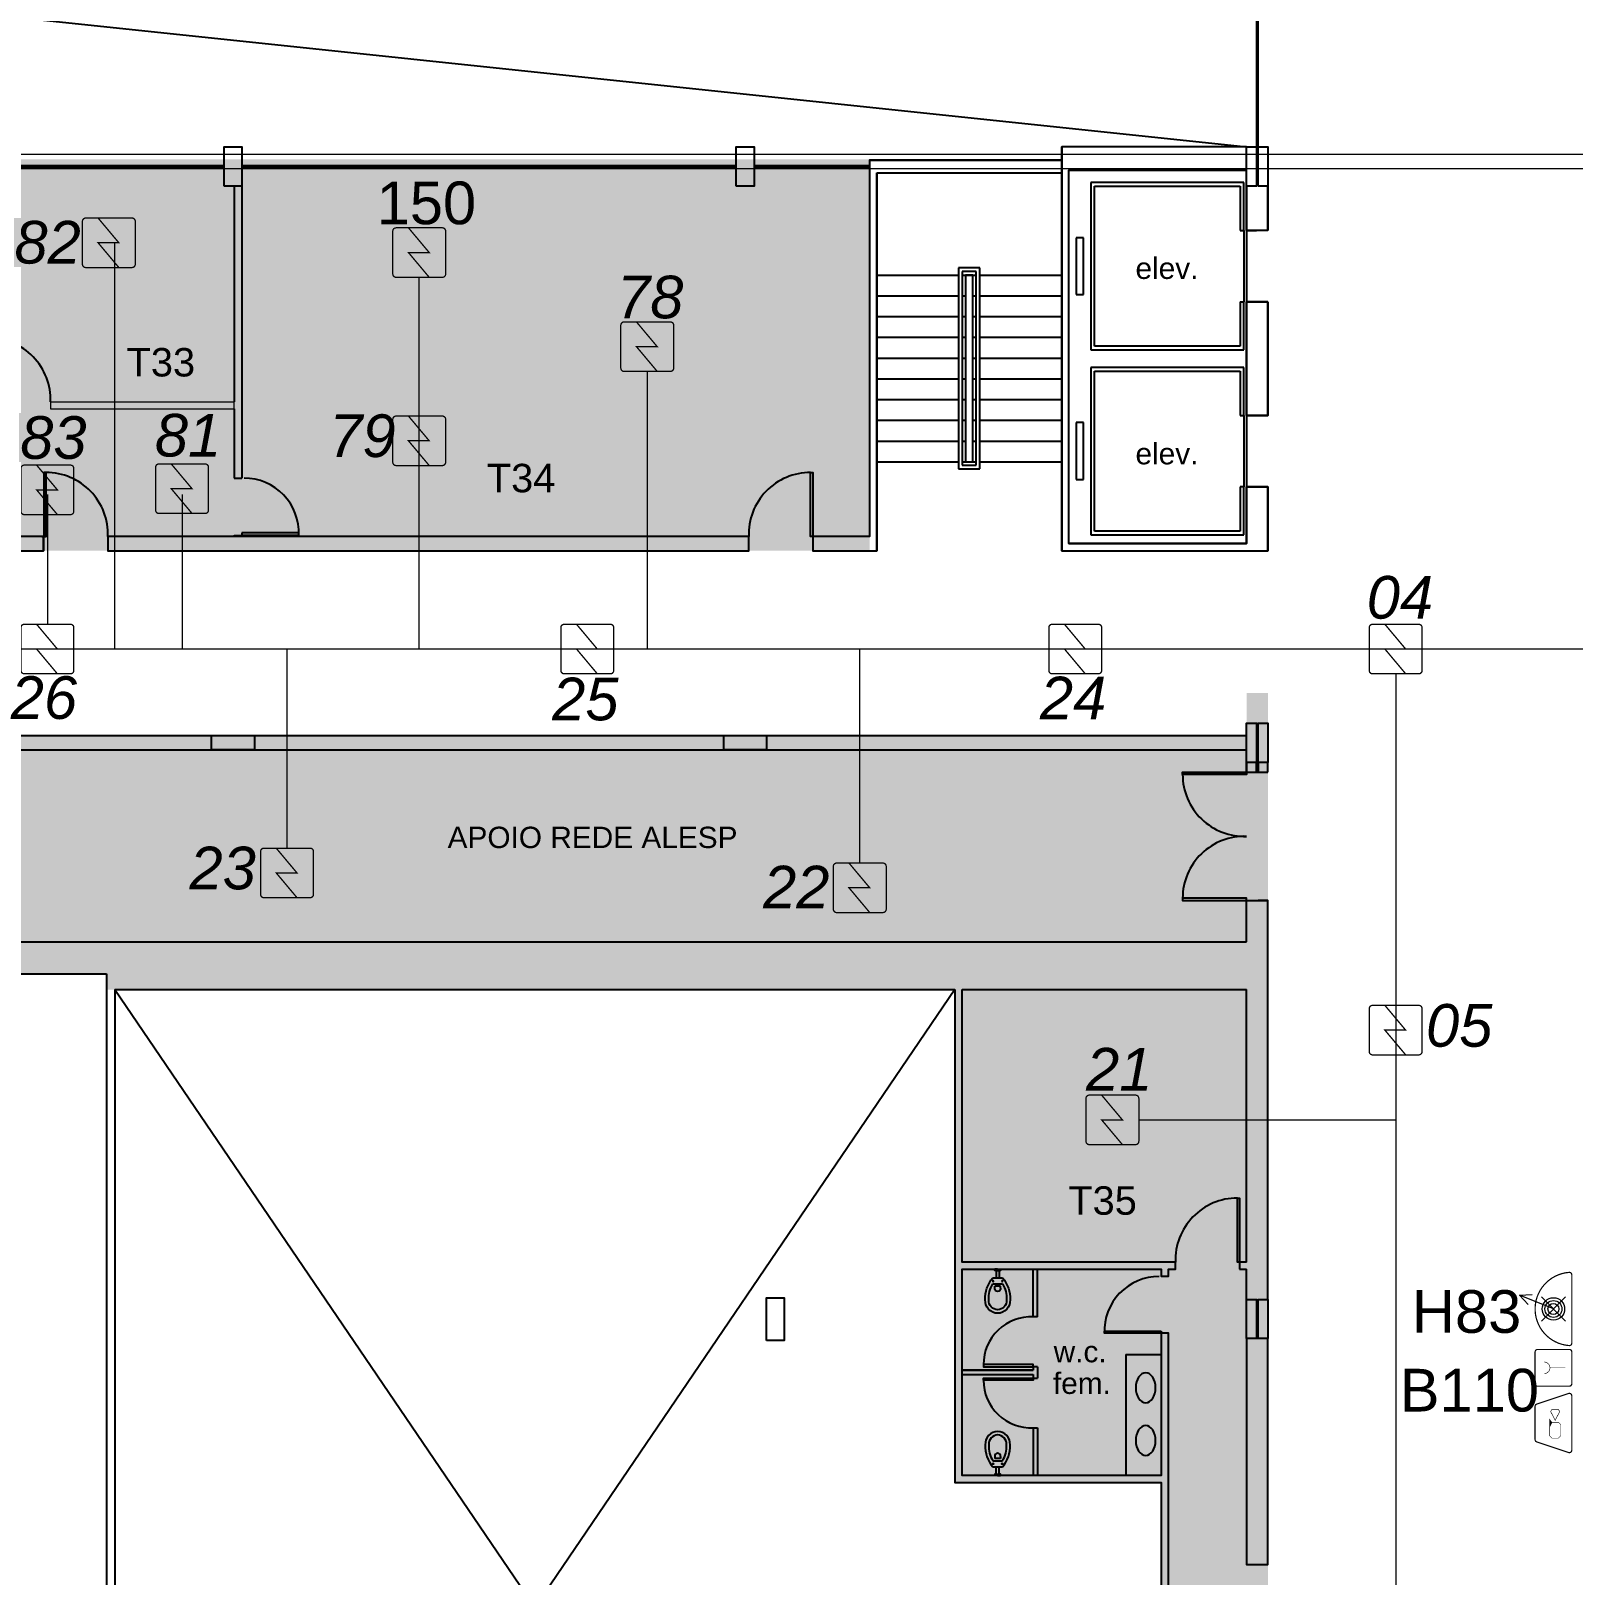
# Model space of a CAD drawing. Header units: metres. Extents: x -331 to 2982, y 362 to 2539.
# Drawn here: x 827.87 to 849.55, y 1275.92 to 1297.63 of the extents above; entities that cross this region are included whole.
import ezdxf
from ezdxf.enums import TextEntityAlignment as Align

# ---------------------------------------------------------------- set-up
doc = ezdxf.new("R2010")
doc.units = ezdxf.units.M
doc.linetypes.add('DOT075', pattern=[0.75, 0, -0.75])
doc.layers.get('0').update_dxf_attribs({"color": 251})
doc.layers.add('_salas', color=251, linetype='Continuous', plot=False)
for name, color, linetype in [('ALV', 251, 'Continuous'), ('CX', 251, 'Continuous'), ('Det', 251, 'Continuous'), ('DET. FUMAÇA', 1, 'Continuous'), ('Div', 251, 'Continuous'), ('Est', 251, 'Continuous'), ('Mob', 251, 'Continuous'), ('Pis', 251, 'Continuous'), ('SALAS NOVAS', 7, 'Continuous'), ('Texto_Salas', 251, 'Continuous'), ('vid', 251, 'Continuous'), ('vis', 251, 'Continuous')]:
    doc.layers.add(name, color=color, linetype=linetype)
doc.styles.add('DESTAQUE', font='arial.ttf', dxfattribs={"height": 0.4})
doc.styles.add('X3G_ENTITY_14169F34', font='arial.ttf', dxfattribs={"height": 0.6})
doc.styles.add('X3G_ENTITY_14169F3E', font='arial.ttf', dxfattribs={"height": 0.6})
doc.styles.add('X3G_ENTITY_14169F48', font='arial.ttf', dxfattribs={"height": 0.6})
doc.styles.add('X3G_ENTITY_14169FD4', font='arial.ttf', dxfattribs={"height": 0.6})
doc.styles.add('X3G_ENTITY_14169FDE', font='arial.ttf', dxfattribs={"height": 0.6})
doc.styles.add('X3G_ENTITY_1416A049', font='arial.ttf', dxfattribs={"height": 0.6})
doc.styles.add('X3G_ENTITY_1416A053', font='arial.ttf', dxfattribs={"height": 0.6})
doc.styles.add('X3G_ENTITY_1416A05D', font='arial.ttf', dxfattribs={"height": 0.6})
doc.styles.add('X3G_ENTITY_1416A186', font='arial.ttf', dxfattribs={"height": 0.6})
doc.styles.add('X3G_ENTITY_1416A190', font='arial.ttf', dxfattribs={"height": 0.6})
doc.styles.add('X3G_ENTITY_1416A19A', font='arial.ttf', dxfattribs={"height": 0.6})
doc.styles.add('X3G_ENTITY_1416A1A4', font='arial.ttf', dxfattribs={"height": 0.6})
doc.styles.add('X3G_ENTITY_1416A1AE', font='arial.ttf', dxfattribs={"height": 0.6})
doc.styles.add('X3G_ENTITY_1416A1B8', font='arial.ttf', dxfattribs={"height": 0.6})
doc.styles.add('X3G_ENTITY_1416B61D', font='arial.ttf', dxfattribs={"height": 0.6})
doc.styles.add('X3G_ENTITY_141F8E2E', font='arial.ttf', dxfattribs={"height": 0.3})
doc.styles.add('X3G_ENTITY_1422991D', font='arial.ttf', dxfattribs={"height": 0.6})

# ---------------------------------------------------------------- blocks, each defined once
blk = doc.blocks.new('Detector de fumaça')
at = {"layer": 'DET. FUMAÇA', "linetype": 'Continuous', "lineweight": 15, "const_width": 0.01870277497772515}
blk.add_lwpolyline([(774.59948291868, 539.8157648447526), (775.2490596285452, 539.8157648447526, -0.414213562373095), (775.2958165659895, 539.7690079073084), (775.2958165659895, 539.1669315525518, -0.414213562373095), (775.2490596285452, 539.1201746151075), (774.59948291868, 539.1201746151075, -0.414213562373095), (774.5527259812357, 539.1669315525518), (774.5527259812357, 539.7690079073084, -0.414213562373095)], format="xyb", close=True, dxfattribs=at)
blk.add_lwpolyline([(774.7729620717275, 539.8157648447526), (775.0644559117889, 539.46796972993), (774.7729620717275, 539.46796972993), (775.0644559117889, 539.1201746151075)], dxfattribs=at)
blk = doc.blocks.new('WEW')
at = {"color": 1, "lineweight": 0, "true_color": 0xe60000}
for p, q in [((1781.244058351585, 994.0054447120629), (1781.439250093025, 994.4815067582979)), ((1781.439250093025, 994.4815067582979), (1781.307645081665, 994.3597140754018)), ((1781.439250093025, 994.4815067582979), (1781.447474959226, 994.302381974424)), ((1781.074639723589, 994.1748633400589), (1781.413476979581, 993.8360260840664)), ((1781.413476979581, 994.1748633400584), (1781.074639723589, 993.8360260840664))]:
    blk.add_line(p, q, dxfattribs=at)
at = {"color": 1, "true_color": 0xe60000, "const_width": 0.01719509600299768}
for points in [[(1779.259071833538, 993.7473526965271), (1780.02339894841, 993.7473526965271, 0.5119182938526288), (1780.056024349183, 993.7926180221241), (1779.907000183824, 994.239690518202, 0.3228228060550418), (1779.874374783051, 994.2632055766169), (1779.408095998897, 994.2632055766169, 0.3228228060552482), (1779.375470598124, 994.239690518202), (1779.226446432765, 993.7926180221241, 0.5119182938524135)], [(1780.193442345628, 994.2632055766169), (1780.640514841706, 994.2632055766169, -0.414213562373095), (1780.674905033712, 994.2288153846109), (1780.674905033712, 993.781742888533, -0.414213562373095), (1780.640514841706, 993.7473526965271), (1780.193442345628, 993.7473526965271, -0.414213562373095), (1780.159052153622, 993.781742888533), (1780.159052153622, 994.2288153846109, -0.414213562373095)], [(1780.763825455262, 993.7475182720175), (1781.724291247904, 993.7475182720175, 0.4353107658729382), (1781.758593597641, 993.7843649063095, 0.9309493362536452), (1780.729523105524, 993.78436490631, 0.4353107658789753)]]:
    blk.add_lwpolyline(points, format="xyb", close=True, dxfattribs=at)
at = {"color": 1, "true_color": 0xe60000, "const_width": 0.008597548001498838}
for points in [[(1779.462692778066, 994.0599573185639), (1779.617256824809, 994.0599573185641), (1779.651647016815, 994.0255671265581), (1779.651647016814, 993.9361816424857), (1779.617256824808, 993.9017914504798), (1779.462692778067, 993.9017914504798), (1779.428302586061, 993.9361816424857), (1779.42830258606, 994.0255671265579)], [(1779.832264668318, 993.9361816424855), (1779.832264668318, 994.0255671265586), (1779.8016962579, 994.0442011264258), (1779.678836761142, 993.9808743845219), (1779.8016962579, 993.917547642618)]]:
    blk.add_lwpolyline(points, close=True, dxfattribs=at)
for points in [[(1780.336029158255, 994.1350885802071), (1780.338049993509, 994.117166943729), (1780.344365115822, 994.0989928898357), (1780.351185446949, 994.0881389409826), (1780.365331318015, 994.0727414786561), (1780.373162042483, 994.0671882955221), (1780.385539694845, 994.0603730144587), (1780.397159497558, 994.0568391706461), (1780.413073587328, 994.0548198313247), (1780.421409544896, 994.0548198313247), (1780.431261128904, 994.0560819184007), (1780.449861303415, 994.0615455393163), (1780.464482803699, 994.0698767141055), (1780.477493721696, 994.0816463422157), (1780.487704267944, 994.0962795844166), (1780.493996586282, 994.1102881051825), (1780.496860415737, 994.1223690846443), (1780.497607045538, 994.1296433123828), (1780.497793702989, 994.135674088325)], [(1780.416978593668, 993.8365099637556), (1780.416978593668, 994.0545811760148)]]:
    blk.add_lwpolyline(points, dxfattribs=at)
at = {"color": 1, "lineweight": 0, "true_color": 0xe60000}
for radius in [0.15786673427384, 0.1190594061215832, 0.0773527752583614]:
    blk.add_circle((1781.244058351585, 994.0054447120626), radius, dxfattribs=at)
blk = doc.blocks.new('VASO')
at = {"layer": 'Mob'}
for p, q in [((302.3511564595037, 172.4645276176709), (302.3804829001634, 172.4645276176709)), ((302.3511564595037, 172.3828410685631), (302.3804829001754, 172.3828410685631)), ((302.3804829001634, 172.4645276176709), (302.3804829001754, 172.3828410685631)), ((302.4113947300152, 172.3536843433588), (302.4113947300152, 172.4936843424353)), ((302.4991825520949, 172.3536843424418), (302.4991825520949, 172.4936843433726)), ((302.5991825520949, 172.4436843433685), (302.4991825520949, 172.4436843433685)), ((302.5991825520949, 172.4036843433685), (302.4991825520949, 172.4036843433685)), ((302.5991825520949, 172.4436843433685), (302.5991825520949, 172.4546559305439)), ((302.5991825520949, 172.4036843433685), (302.5991825520949, 172.4436843433685)), ((302.5991825520949, 172.4036843433685), (302.5991825520949, 172.3927127561931)), ((302.6191825520949, 172.4640037223362), (302.6085303438872, 172.4640037223362)), ((302.6191825520949, 172.3833649644008), (302.6085303438872, 172.3833649644008)), ((302.6191825520949, 172.4236843433685), (302.6191825520949, 172.4640037223362)), ((302.6191825520949, 172.4236843433685), (302.6191825520949, 172.3833649644008))]:
    blk.add_line(p, q, dxfattribs=at)
for centre in [(302.4529002042514, 172.4856264043932), (302.4529002042514, 172.3617422814212)]:
    blk.add_circle(centre, 0.007065127144642247, dxfattribs=at)
for centre, radius, start, end in [((302.177941340428, 172.4199280401532), 0.1787982500381176, 86.68113411807168, 178.7962065859109), ((302.2050164807387, 172.1343106671569), 0.4644169642584562, 50.69788767013418, 92.0637120104988), ((302.177941340428, 172.4274406456612), 0.1787982500381176, 181.2037934140891, 273.3188658819283), ((302.177941340428, 172.4199280401532), 0.1287982500381176, 86.68113411807168, 178.7962065859109), ((302.177941340428, 172.4274406456612), 0.1287982500381176, 181.2037934140891, 273.3188658819283), ((302.2050164807387, 172.7130580186575), 0.4644169642584562, 267.9362879895012, 309.3021123298757), ((302.2050164807387, 172.1343106671569), 0.4144169642584562, 60.13245399021499, 92.0637120104988), ((302.2050164807387, 172.7130580186575), 0.4144169642584562, 267.9362879895012, 299.8675460083891), ((302.3486691906126, 172.4216362835805), 0.04296339193529102, 86.68113411807168, 178.7962065859109), ((302.3486691906126, 172.4257324026534), 0.04296339193529102, 181.2037934140891, 273.3188658819283), ((302.6085303438872, 172.4546559305439), 0.009347791792265525, 90, 180), ((302.6085303438872, 172.3927127561931), 0.009347791792265525, 180, 270)]:
    blk.add_arc(centre, radius, start, end, dxfattribs=at)

msp = doc.modelspace()

# ---------------------------------------------------------------- hatches: boundary and pattern name
at = {"layer": '_salas', "transparency": 33554559}
h = msp.add_hatch(color=256, dxfattribs=at)
h.dxf.hatch_style = 1
h.paths.add_polyline_path([(839.6590032717068, 1290.321084747706), (839.6590032717068, 1295.821084747676), (775.8590032717348, 1295.821084747676), (775.8590032717348, 1290.32108474734)])
h = msp.add_hatch(color=256, dxfattribs=at)
h.dxf.hatch_style = 1
h.paths.add_polyline_path([(809.6690032716006, 1266.221084747842), (809.6690032716006, 1284.721084747842), (826.6590032716003, 1284.721084747842), (826.6590032716003, 1284.371084747842), (828.9290032716008, 1284.371084747842), (828.9290032716008, 1284.151084747843), (840.8590032716006, 1284.151084747843), (840.8590032716006, 1277.221084747842), (843.7590032716007, 1277.221084747842), (843.7590032716007, 1273.721084747842), (845.2590032716007, 1273.721084747842), (845.2590032716007, 1288.321084747843), (844.9590032716005, 1288.321084747843), (844.9590032716005, 1287.721084747842), (801.1190032716004, 1287.721084747842), (801.1190032716004, 1269.471084747842), (806.0090032716007, 1269.471084747842), (806.0090032716007, 1266.721084747842), (808.7090032716005, 1266.721084747842), (808.7090032716005, 1266.221084747842)])

# ---------------------------------------------------------------- linework, layer by layer
at = {"layer": 'ALV', "color": 251, "ltscale": 0.8}
for p, q in [((842.3590032717352, 1290.321084747706), (842.3590032717352, 1295.996084747706)), ((839.659003271735, 1295.811084747706), (839.659003271735, 1290.521084747706)), ((839.659003271735, 1295.811084747706), (842.3590032717352, 1295.811084747706)), ((839.7590032717353, 1295.631084747706), (839.7590032717353, 1290.321084747706)), ((839.7590032717353, 1295.631084747706), (842.3590032717352, 1295.631084747706)), ((842.4590032717351, 1290.421084747706), (842.4590032717351, 1295.671084747706)), ((844.9590032717351, 1294.821084747706), (844.9590032717351, 1295.446084747706)), ((844.9590032717351, 1295.446084747706), (844.9590032717351, 1294.821084747706)), ((845.2590032717353, 1295.446084747706), (845.2590032717353, 1294.821084747706)), ((845.2590032717353, 1294.821084747706), (845.2590032717353, 1295.446084747706)), ((845.2590032717353, 1294.821084747706), (844.9590032717351, 1294.821084747706)), ((844.9590032717351, 1294.821084747706), (845.099003271735, 1294.821084747706)), ((844.9590032717351, 1292.221084747706), (844.9590032717351, 1293.821084747706)), ((844.9590032717351, 1293.821084747706), (845.2590032717353, 1293.821084747706)), ((845.2590032717353, 1293.821084747706), (845.2590032717353, 1292.221084747706)), ((845.2590032717353, 1292.221084747706), (844.9590032717351, 1292.221084747706)), ((844.9590032717351, 1290.421084747706), (844.9590032717351, 1291.221084747706)), ((844.9590032717351, 1291.221084747706), (845.2590032717353, 1291.221084747706)), ((845.2590032717353, 1291.221084747706), (845.2590032717353, 1290.321084747706)), ((842.3590032717352, 1290.321084747706), (845.2590032717353, 1290.321084747706)), ((842.4590032717351, 1290.421084747706), (844.9590032717351, 1290.421084747706)), ((844.9590032717351, 1287.205672846974), (844.9590032717351, 1287.346084747706)), ((844.9590032717351, 1287.346084747706), (844.9590032717351, 1287.205672846974)), ((845.099003271735, 1287.205672846974), (845.099003271735, 1287.346084747706)), ((845.0990032717355, 1287.205672846974), (845.099003271735, 1287.346084747706)), ((845.119003271735, 1287.205672846974), (845.119003271735, 1287.346084747706)), ((845.119003271735, 1287.346084747706), (845.119003271735, 1287.205672846974)), ((845.2590032717353, 1287.205672846974), (845.2590032717353, 1287.346084747706)), ((845.2590032717353, 1287.205672846974), (845.2590032717353, 1287.346084747706)), ((844.9590032717351, 1287.205672846974), (845.2590032717353, 1287.205672846974)), ((844.9590032717351, 1287.205672846974), (845.0990032717355, 1287.205672846974)), ((845.119003271735, 1287.205672846974), (845.2590032717353, 1287.205672846974)), ((844.9590032717351, 1284.821084747706), (844.9590032717351, 1285.405672846974)), ((844.9590032717351, 1285.405672846974), (845.2590032717353, 1285.405672846974)), ((845.2590032717353, 1279.796084747706), (845.2590032717353, 1285.405672846974)), ((826.7590032717353, 1284.821084747706), (844.9590032717351, 1284.821084747706)), ((826.659003271735, 1284.371084747706), (828.9290032717354, 1284.371084747706)), ((828.9290032717354, 1284.371084747706), (828.9293839312722, 1266.860739920121)), ((829.0490032717353, 1284.151084747706), (840.8590032717352, 1284.151084747706)), ((829.0490032717353, 1284.151084747706), (829.0490032717353, 1266.791084747706)), ((829.0490032717357, 1284.151084747706), (829.0490032717353, 1266.791084747706)), ((840.9590032717351, 1284.151084747706), (844.9590032717351, 1284.151084747706)), ((844.9590032717351, 1280.321084747706), (844.9590032717351, 1284.151084747706)), ((844.9590032717351, 1280.321084747706), (844.8590032717352, 1280.321084747706)), ((844.8590032717352, 1280.321084747706), (844.8590032717352, 1280.221084747706)), ((844.8590032717352, 1280.221084747706), (844.9590032717351, 1280.221084747706)), ((844.9590032717351, 1279.796084747706), (844.9590032717351, 1280.221084747706)), ((845.2590032717353, 1276.071084747706), (845.2590032717353, 1279.246084747706))]:
    msp.add_line(p, q, dxfattribs=at)
at = {"layer": 'ALV', "color": 251}
for p, q in [((828.0209452832946, 1290.521084747706), (828.0709452832943, 1290.521084747706)), ((828.0459452832947, 1290.521084747706), (828.0459452832947, 1290.321084747706)), ((837.9590032717351, 1290.521084747706), (828.9509452832945, 1290.521084747707)), ((828.9509452832945, 1290.521084747706), (828.9509452832945, 1290.321084747706)), ((818.934003271735, 1290.321084747706), (828.0459452832947, 1290.321084747706)), ((828.0209452832946, 1290.321084747706), (828.0459452832947, 1290.321084747706)), ((828.9509452832945, 1290.321084747706), (837.9590032717351, 1290.321084747706)), ((795.0090032717353, 1287.721084747706), (844.9590032717351, 1287.721084747706)), ((801.369003271735, 1287.521084747706), (844.9590032717351, 1287.521084747706))]:
    msp.add_line(p, q, dxfattribs=at)
at = {"layer": 'ALV', "color": 251, "ltscale": 0.8}
for points in [[(844.9590032717351, 1295.996084747706), (842.3590032717352, 1295.996084747706), (842.3590032717352, 1290.321084747706), (845.2590032717353, 1290.321084747706), (845.2590032717353, 1291.221084747706), (844.9590032717351, 1291.221084747706), (844.9590032717351, 1290.421084747706), (842.4590032717351, 1290.421084747706), (842.4590032717351, 1295.671084747706), (844.9590032717351, 1295.671084747706)], [(845.119003271735, 1279.796084747706), (845.2590032717353, 1279.796084747706), (845.2590032717353, 1285.405672846974), (845.119003271735, 1285.405672846974)], [(826.659003271735, 1284.47073992012), (826.659003271735, 1284.371084747706), (828.9290032717354, 1284.371084747706)], [(840.8590032717352, 1284.151084747706), (840.8590032717352, 1277.221084747706), (843.7590032717353, 1277.221084747706), (843.7590032717353, 1273.721084747706), (840.8590032717352, 1273.721084747706), (840.8590032717352, 1266.791084747706)], [(843.8590032717352, 1273.571084747706), (843.8590032717352, 1278.221084747706), (843.8590032717348, 1279.319767765504), (843.7590032717353, 1279.319767765504), (843.7590032717353, 1277.321084747706), (842.059003271735, 1277.321084747706), (840.9590032717351, 1277.321084747706), (840.9590032717351, 1278.721084747706), (840.9590032717351, 1280.221084747706), (842.059003271735, 1280.221084747706), (843.7590032717353, 1280.221084747706), (843.7590032717353, 1280.121084747706), (843.8590032717352, 1280.121084747706), (843.8590032717352, 1280.221084747706), (843.9590032717351, 1280.221084747706), (843.9590032717351, 1280.321084747706), (840.9590032717351, 1280.321084747706), (840.9590032717351, 1284.151084747706)]]:
    msp.add_lwpolyline(points, dxfattribs=at)
for points in [[(839.7590032717353, 1295.631084747706), (842.3590032717352, 1295.631084747706), (842.3590032717352, 1295.811084747706), (839.659003271735, 1295.811084747706), (839.659003271735, 1290.521084747706), (838.8590032717348, 1290.521084747706), (838.8590032717352, 1290.321084747706), (839.7590032717353, 1290.321084747706)], [(845.2590032717353, 1293.821084747706), (844.9590032717351, 1293.821084747706), (844.9590032717351, 1292.221084747706), (845.2590032717353, 1292.221084747706)], [(845.2590032717353, 1279.246084747706), (844.9590032717351, 1279.246084747706), (844.9590032717351, 1278.621084747706), (844.9590032717351, 1276.071084747706), (845.2590032717353, 1276.071084747706)]]:
    msp.add_lwpolyline(points, close=True, dxfattribs=at)
at = {"layer": 'ALV', "color": 251}
for points in [[(828.0459452832947, 1290.521084747706), (828.0209452832946, 1290.521084747706), (826.9590032717351, 1290.521084747706), (818.934003271735, 1290.521084747706), (818.934003271735, 1290.321084747706), (828.0459452832947, 1290.321084747706)], [(837.9590032717351, 1290.521084747706), (828.9509452832945, 1290.521084747707), (828.9509452832945, 1290.321084747706), (837.9590032717351, 1290.321084747706)]]:
    msp.add_lwpolyline(points, close=True, dxfattribs=at)
at = {"layer": 'CX', "ltscale": 8}
for points in [[(828.0509452832948, 1290.521084747706), (828.0809452832948, 1290.521084747706), (828.0809452832948, 1291.421084747706), (828.0509452832948, 1291.421084747706)], [(838.8590032717348, 1290.521084747706), (838.8290032717348, 1290.521084747706), (838.8290032717348, 1291.421084747706), (838.8590032717348, 1291.421084747706)], [(830.8340032717351, 1290.571084747707), (830.8340032717351, 1290.541084747707), (831.6340032717351, 1290.541084747707), (831.6340032717351, 1290.571084747707)], [(844.9590032717351, 1287.205672846974), (844.9590032717351, 1287.175672846974), (844.0590032717352, 1287.175672846974), (844.0590032717352, 1287.205672846974)], [(844.9590032717351, 1285.405672846974), (844.9590032717351, 1285.435672846974), (844.0590032717352, 1285.435672846974), (844.0590032717352, 1285.405672846974)], [(844.8590032717352, 1280.321084747706), (844.8290032717352, 1280.321084747706), (844.8290032717352, 1281.221084747706), (844.8590032717352, 1281.221084747706)], [(843.7590032717353, 1279.349767765504), (843.7590032717353, 1279.319767765504), (842.9590032717354, 1279.319767765504), (842.9590032717354, 1279.349767765504)], [(841.9590032717351, 1278.851084747706), (841.9590032717351, 1278.881084747706), (841.2590032717351, 1278.881084747706), (841.2590032717351, 1278.851084747706)], [(841.9590032717351, 1278.691084747706), (841.9590032717351, 1278.661084747706), (841.2590032717351, 1278.661084747706), (841.2590032717351, 1278.691084747706)]]:
    msp.add_lwpolyline(points, close=True, dxfattribs=at)
at = {"layer": 'CX', "color": 251, "ltscale": 8, "true_color": 0x606060}
for centre, radius, start, end in [((827.274007065298, 1292.442581970039), 0.8705000000001633, 358.0579561378504, 89.99999999999251), ((828.0809452832947, 1290.550584747706), 0.8705000000001633, 358.0579561378504, 89.99999999999251), ((838.8290032717349, 1290.550584747706), 0.8705000000001633, 90.00000000000747, 181.9420438621496), ((830.8640032717351, 1290.570522247707), 0.7705624999999969, 357.8106188162876, 90), ((844.9295032717353, 1287.175672846974), 0.8705000000001633, 179.999999999985, 271.9420438621491), ((844.9295032717353, 1285.435672846974), 0.8705000000001633, 88.05795613785095, 179.999999999985), ((844.8290032717354, 1280.350584747706), 0.8705000000001633, 90.00000000000747, 181.9420438621496), ((843.7290032717353, 1279.349205265504), 0.7705624999999969, 90, 182.1893811837125), ((841.929646128878, 1278.881084747706), 0.6706428571428518, 87.49109675463407, 180), ((841.929646128878, 1278.661084747706), 0.6706428571428518, 180, 272.5089032453659)]:
    msp.add_arc(centre, radius, start, end, dxfattribs=at)
at = {"layer": 'Det', "color": 251}
msp.add_line((773.2340032717352, 1303.546084747706), (844.9590032717351, 1295.996084747706), dxfattribs=at)
at = {"layer": 'Det', "color": 251, "ltscale": 0.8}
for p, q in [((840.8590032717352, 1284.151084747706), (829.0490032717353, 1266.791084747706)), ((829.0490032717353, 1284.151084747706), (840.8590032717352, 1266.791084747706))]:
    msp.add_line(p, q, dxfattribs=at)
at = {"layer": 'Div', "color": 230, "linetype": 'Continuous', "lineweight": 0}
for p, q in [((872.6096801757812, 1295.892700195176), (776.30029296875, 1295.890747069406)), ((872.222518724243, 1295.691084747706), (776.3031616210938, 1295.690673831703))]:
    msp.add_line(p, q, dxfattribs=at)
at = {"layer": 'Div', "lineweight": 0, "ltscale": 0.8}
for p, q in [((830.724003271735, 1295.446084747706), (830.724003271735, 1292.413084747706)), ((830.8340032717351, 1295.446084747706), (830.8340032717351, 1291.340500537275)), ((830.724003271735, 1292.313084747706), (830.724003271735, 1291.340500537275)), ((830.724003271735, 1291.340500537275), (830.8340032717351, 1291.340500537275)), ((841.9590032717351, 1279.551084747706), (841.9590032717351, 1280.221084747706)), ((842.0188426483273, 1279.551084747706), (842.0188426483273, 1280.221084747706)), ((842.0188426483273, 1279.551084747706), (841.9590032717351, 1279.551084747706)), ((840.9590032717351, 1278.801084747706), (841.9590032717351, 1278.801084747706)), ((841.9590032717351, 1278.801084747706), (840.9590032717351, 1278.801084747706)), ((842.0190032717351, 1278.851084747706), (841.9590032717351, 1278.851084747706)), ((841.9590032717351, 1278.851084747706), (841.9590032717351, 1278.801084747706)), ((842.0190032717351, 1278.851084747706), (842.0190032717351, 1278.691084747706)), ((840.9590032717351, 1278.741084747706), (841.9590032717351, 1278.741084747706)), ((841.9590032717351, 1278.741084747706), (841.9590032717351, 1278.691084747706)), ((841.9590032717351, 1278.691084747706), (842.0190032717351, 1278.691084747706)), ((841.9590032717351, 1277.991084747706), (841.9590032717351, 1277.321084747706)), ((841.9590032717351, 1277.991084747706), (842.0190032717351, 1277.991084747706)), ((842.0190032717351, 1277.991084747706), (842.0190032717351, 1277.321084747706))]:
    msp.add_line(p, q, dxfattribs=at)
at = {"layer": 'Div', "color": 251, "ltscale": 0.8}
for p, q in [((830.724003271735, 1295.446084747706), (830.724003271735, 1292.413084747706)), ((830.8340032717351, 1295.446084747706), (830.8340032717351, 1291.340500537275)), ((830.724003271735, 1292.313084747706), (830.724003271735, 1291.340500537275)), ((830.724003271735, 1291.340500537275), (830.8340032717351, 1291.340500537275)), ((841.9590032717351, 1279.551084747706), (841.9590032717351, 1280.221084747706)), ((842.0188426483273, 1279.551084747706), (842.0188426483273, 1280.221084747706)), ((842.0188426483273, 1279.551084747706), (841.9590032717351, 1279.551084747706)), ((840.9590032717351, 1278.801084747706), (841.9590032717351, 1278.801084747706)), ((841.9590032717351, 1278.801084747706), (840.9590032717351, 1278.801084747706)), ((842.0190032717351, 1278.851084747706), (841.9590032717351, 1278.851084747706)), ((841.9590032717351, 1278.851084747706), (841.9590032717351, 1278.801084747706)), ((842.0190032717351, 1278.851084747706), (842.0190032717351, 1278.691084747706)), ((840.9590032717351, 1278.741084747706), (841.9590032717351, 1278.741084747706)), ((841.9590032717351, 1278.741084747706), (841.9590032717351, 1278.691084747706)), ((841.9590032717351, 1278.691084747706), (842.0190032717351, 1278.691084747706)), ((841.9590032717351, 1277.991084747706), (841.9590032717351, 1277.321084747706)), ((841.9590032717351, 1277.991084747706), (842.0190032717351, 1277.991084747706)), ((842.0190032717351, 1277.991084747706), (842.0190032717351, 1277.321084747706))]:
    msp.add_line(p, q, dxfattribs=at)
at = {"layer": 'Div', "color": 150, "linetype": 'Continuous', "lineweight": 0}
for p, q in [((829.046072727584, 1288.938852925556), (829.046072727584, 1294.650139113357)), ((833.3271276114747, 1288.938852925556), (833.3271276114747, 1294.164187960444)), ((836.5327419159212, 1292.841198207772), (836.5327419159212, 1288.938852925556)), ((828.099535924147, 1291.109949250343), (828.099535924147, 1289.286648040378)), ((829.9926095310211, 1291.109949250343), (829.9926095310211, 1288.938852925556)), ((859.1595617952471, 1288.938852925556), (790.7855631030441, 1288.938852925556)), ((831.4685022999902, 1286.139072348439), (831.46850229999, 1288.938852925556)), ((839.5202625683569, 1285.930202359451), (839.5202625683569, 1288.938852925556)), ((847.0543813623653, 1288.591057810733), (847.0543813623651, 1261.752284532215)), ((843.4436208778905, 1282.320488036864), (847.0543813623653, 1282.320488036864))]:
    msp.add_line(p, q, dxfattribs=at)
at = {"layer": 'Div', "linetype": 'Continuous', "lineweight": 0}
for p, q in [((828.144007065298, 1292.413081970039), (828.144007065298, 1292.31308197004)), ((828.1440070652977, 1292.313084747706), (830.724003271735, 1292.313084747706)), ((828.1440071594789, 1292.413084747706), (830.724003271735, 1292.413084747706)), ((830.724003271735, 1292.313084747706), (830.724003271735, 1292.413084747706)), ((830.724003271735, 1290.521084747707), (830.724003271735, 1290.541084747707)), ((830.724003271735, 1290.541084747707), (830.8340032717351, 1290.541084747706)), ((830.8340032717351, 1290.521084747707), (830.8340032717351, 1290.541084747707))]:
    msp.add_line(p, q, dxfattribs=at)
at = {"layer": 'Div', "color": 251, "linetype": 'Continuous', "lineweight": 15}
for p, q in [((828.144007065298, 1292.413081970039), (828.144007065298, 1292.31308197004)), ((828.144007065298, 1292.313084747706), (830.724003271735, 1292.313084747706)), ((828.1440071594789, 1292.413084747706), (830.724003271735, 1292.413084747706)), ((830.724003271735, 1292.313084747706), (830.724003271735, 1292.413084747706)), ((830.724003271735, 1290.521084747707), (830.724003271735, 1290.541084747707)), ((830.724003271735, 1290.541084747707), (830.8340032717351, 1290.541084747706)), ((830.8340032717351, 1290.521084747707), (830.8340032717351, 1290.541084747707))]:
    msp.add_line(p, q, dxfattribs=at)
at = {"layer": 'Est', "color": 251}
for points in [[(830.5840032717351, 1295.446084747706), (830.5840032717351, 1295.996084747706), (830.8340032717351, 1295.996084747706), (830.8340032717351, 1295.446084747706)], [(837.784003271735, 1295.446084747706), (837.784003271735, 1295.996084747706), (838.034003271735, 1295.996084747706), (838.034003271735, 1295.446084747706)], [(844.9590032717351, 1295.446084747706), (844.9590032717351, 1295.996084747706), (845.099003271735, 1295.996084747706), (845.099003271735, 1295.446084747706)], [(845.119003271735, 1295.446084747706), (845.119003271735, 1295.996084747706), (845.2590032717353, 1295.996084747706), (845.2590032717353, 1295.446084747706)], [(844.9590032717351, 1287.346084747706), (844.9590032717351, 1287.896084747706), (845.099003271735, 1287.896084747706), (845.099003271735, 1287.346084747706)], [(845.119003271735, 1287.346084747706), (845.119003271735, 1287.896084747706), (845.2590032717353, 1287.896084747706), (845.2590032717353, 1287.346084747706)], [(831.0090032717353, 1287.521084747706), (830.409003271735, 1287.521084747706), (830.409003271735, 1287.721084747706), (831.0090032717353, 1287.721084747706)], [(838.2090032717351, 1287.521084747706), (837.6090032717352, 1287.521084747706), (837.6090032717352, 1287.721084747706), (838.2090032717351, 1287.721084747706)], [(838.2090032717351, 1279.221084747706), (838.2090032717351, 1279.821084747706), (838.4590032717351, 1279.821084747706), (838.4590032717351, 1279.221084747706)], [(844.9590032717351, 1279.246084747706), (844.9590032717351, 1279.796084747706), (845.099003271735, 1279.796084747706), (845.099003271735, 1279.246084747706)], [(845.119003271735, 1279.246084747706), (845.119003271735, 1279.796084747706), (845.2590032717353, 1279.796084747706), (845.2590032717353, 1279.246084747706)]]:
    msp.add_lwpolyline(points, close=True, dxfattribs=at)
at = {"layer": 'Mob', "color": 251, "ltscale": 0.8}
for q in [(843.2590032717349, 1277.321084747706), (843.7590032717353, 1279.021084747706)]:
    msp.add_line((843.2590032717353, 1279.021084747706), q, dxfattribs=at)
at = {"layer": 'Mob', "color": 251, "extrusion": (0, 0, -1)}
for centre in [(843.5399783227813, 1278.554910002441), (843.5399783227813, 1277.812777275618)]:
    msp.add_ellipse(centre, major_axis=(7.277150200290815e-15, 0.2100000000000008), ratio=0.6666666666667344, dxfattribs=at)
at = {"layer": 'Pis', "color": 251, "ltscale": 0.8}
for p, q in [((842.7690032717351, 1295.496084747706), (842.7690032717351, 1293.146084747706)), ((844.9190032717352, 1295.496084747706), (842.7690032717351, 1295.496084747706)), ((844.9190032717352, 1294.821084747706), (844.9190032717352, 1295.496084747706)), ((842.8190032717348, 1293.196084747706), (842.8190032717348, 1295.446084747706)), ((842.8190032717348, 1295.446084747706), (844.869003271735, 1295.446084747706)), ((844.869003271735, 1295.446084747706), (844.869003271735, 1294.821084747706)), ((844.869003271735, 1294.821084747706), (844.9190032717352, 1294.821084747706)), ((844.9190032717352, 1294.821084747706), (844.9190032717352, 1293.821084747706)), ((844.9590032717351, 1294.821084747706), (844.9590032717351, 1293.821084747706)), ((842.664003271735, 1294.721084747706), (842.5640032717351, 1294.721084747706)), ((842.5640032717351, 1294.721084747706), (842.5640032717351, 1293.921084747706)), ((842.664003271735, 1293.921084747706), (842.664003271735, 1294.721084747706)), ((839.7590032717353, 1294.196084747706), (840.909003271735, 1294.196084747706)), ((840.9590032717351, 1294.196084747706), (841.159003271735, 1294.196084747706)), ((841.1090032717352, 1294.196084747706), (841.0090032717353, 1294.196084747706)), ((841.0090032717353, 1294.196084747706), (841.0090032717353, 1291.571084747706)), ((841.1090032717352, 1291.571084747706), (841.1090032717352, 1294.196084747706)), ((841.2090032717351, 1294.196084747706), (842.3590032717352, 1294.196084747706)), ((839.7590032717353, 1293.904418081039), (840.909003271735, 1293.904418081039)), ((840.9590032717351, 1293.904418081039), (841.0090032717353, 1293.904418081039)), ((841.1090032717352, 1293.904418081039), (841.159003271735, 1293.904418081039)), ((841.2090032717351, 1293.904418081039), (842.3590032717352, 1293.904418081039)), ((842.5640032717351, 1293.921084747706), (842.664003271735, 1293.921084747706)), ((844.869003271735, 1293.821084747706), (844.869003271735, 1293.196084747706)), ((844.869003271735, 1293.821084747706), (844.9190032717352, 1293.821084747706)), ((844.9190032717352, 1293.146084747706), (844.9190032717352, 1293.821084747706)), ((839.7590032717353, 1293.612751414373), (840.909003271735, 1293.612751414373)), ((840.9590032717351, 1293.612751414373), (841.0090032717353, 1293.612751414373)), ((841.1090032717352, 1293.612751414373), (841.159003271735, 1293.612751414373)), ((841.2090032717351, 1293.612751414373), (842.3590032717352, 1293.612751414373)), ((839.7590032717353, 1293.321084747706), (840.909003271735, 1293.321084747706)), ((840.9590032717351, 1293.321084747706), (841.0090032717353, 1293.321084747706)), ((841.1090032717352, 1293.321084747706), (841.159003271735, 1293.321084747706)), ((841.2090032717351, 1293.321084747706), (842.3590032717352, 1293.321084747706)), ((842.7690032717351, 1293.146084747706), (844.9190032717352, 1293.146084747706)), ((844.869003271735, 1293.196084747706), (842.8190032717348, 1293.196084747706)), ((839.7590032717353, 1293.029418081039), (840.909003271735, 1293.029418081039)), ((840.9590032717351, 1293.029418081039), (841.0090032717353, 1293.029418081039)), ((841.1090032717352, 1293.029418081039), (841.159003271735, 1293.029418081039)), ((841.2090032717351, 1293.029418081039), (842.3590032717352, 1293.029418081039)), ((842.7690032717351, 1292.896084747706), (842.7690032717351, 1290.546084747706)), ((844.9190032717352, 1292.896084747706), (842.7690032717351, 1292.896084747706)), ((844.9190032717352, 1292.221084747706), (844.9190032717352, 1292.896084747706)), ((839.7590032717353, 1292.737751414373), (840.909003271735, 1292.737751414373)), ((840.9590032717351, 1292.737751414373), (841.0090032717353, 1292.737751414373)), ((841.1090032717352, 1292.737751414373), (841.159003271735, 1292.737751414373)), ((841.2090032717351, 1292.737751414373), (842.3590032717352, 1292.737751414373)), ((842.8190032717348, 1290.596084747706), (842.8190032717348, 1292.846084747706)), ((842.8190032717348, 1292.846084747706), (844.869003271735, 1292.846084747706)), ((844.869003271735, 1292.846084747706), (844.869003271735, 1292.221084747706)), ((839.7590032717353, 1292.446084747706), (840.909003271735, 1292.446084747706)), ((840.9590032717351, 1292.446084747706), (841.0090032717353, 1292.446084747706)), ((841.1090032717352, 1292.446084747706), (841.159003271735, 1292.446084747706)), ((841.2090032717351, 1292.446084747706), (842.3590032717352, 1292.446084747706)), ((844.869003271735, 1292.221084747706), (844.9190032717352, 1292.221084747706)), ((844.9190032717352, 1292.221084747706), (844.9190032717352, 1291.221084747706)), ((844.9590032717351, 1292.221084747706), (844.9590032717351, 1291.221084747706)), ((839.7590032717353, 1292.154418081039), (840.909003271735, 1292.154418081039)), ((840.9590032717351, 1292.154418081039), (841.0090032717353, 1292.154418081039)), ((841.1090032717352, 1292.154418081039), (841.159003271735, 1292.154418081039)), ((841.2090032717351, 1292.154418081039), (842.3590032717352, 1292.154418081039)), ((842.664003271735, 1292.121084747706), (842.5640032717351, 1292.121084747706)), ((842.5640032717351, 1292.121084747706), (842.5640032717351, 1291.321084747706)), ((842.664003271735, 1291.321084747706), (842.664003271735, 1292.121084747706)), ((839.7590032717353, 1291.862751414373), (840.909003271735, 1291.862751414373)), ((840.9590032717351, 1291.862751414373), (841.0090032717353, 1291.862751414373)), ((841.1090032717352, 1291.862751414373), (841.159003271735, 1291.862751414373)), ((841.2090032717351, 1291.862751414373), (842.3590032717352, 1291.862751414373)), ((839.7590032717353, 1291.571084747706), (840.909003271735, 1291.571084747706)), ((840.9590032717351, 1291.571084747706), (841.159003271735, 1291.571084747706)), ((841.0090032717353, 1291.571084747706), (841.1090032717352, 1291.571084747706)), ((841.2090032717351, 1291.571084747706), (842.3590032717352, 1291.571084747706)), ((842.5640032717351, 1291.321084747706), (842.664003271735, 1291.321084747706)), ((844.869003271735, 1291.221084747706), (844.869003271735, 1290.596084747706)), ((844.9190032717352, 1291.221084747706), (844.869003271735, 1291.221084747706)), ((844.9190032717352, 1290.546084747706), (844.9190032717352, 1291.221084747706)), ((842.7690032717351, 1290.546084747706), (844.9190032717352, 1290.546084747706)), ((844.869003271735, 1290.596084747706), (842.8190032717348, 1290.596084747706))]:
    msp.add_line(p, q, dxfattribs=at)
at = {"layer": 'vid', "color": 251}
for p, q in [((845.099003271735, 1303.546084747706), (845.099003271735, 1295.996084747706)), ((845.119003271735, 1295.996084747706), (845.119003271735, 1303.546084747706)), ((830.5840032717351, 1295.731084747706), (823.6340032717353, 1295.731084747706)), ((830.5840032717351, 1295.711084747706), (823.6340032717353, 1295.711084747706)), ((837.784003271735, 1295.731084747706), (830.8340032717351, 1295.731084747706)), ((837.784003271735, 1295.711084747706), (830.8340032717351, 1295.711084747706)), ((839.659003271735, 1295.731084747706), (838.034003271735, 1295.731084747706)), ((839.659003271735, 1295.711084747706), (838.034003271735, 1295.711084747706))]:
    msp.add_line(p, q, dxfattribs=at)
at = {"layer": 'vis', "color": 251, "ltscale": 0.8}
for p, q in [((841.2090032717351, 1294.296084747706), (840.909003271735, 1294.296084747706)), ((840.909003271735, 1294.296084747706), (840.909003271735, 1291.471084747706)), ((841.159003271735, 1294.246084747706), (840.9590032717351, 1294.246084747706)), ((840.9590032717351, 1294.246084747706), (840.9590032717351, 1291.521084747706)), ((841.159003271735, 1291.521084747706), (841.159003271735, 1294.246084747706)), ((841.2090032717351, 1291.471084747706), (841.2090032717351, 1294.296084747706)), ((840.909003271735, 1291.471084747706), (841.2090032717351, 1291.471084747706)), ((840.9590032717351, 1291.521084747706), (841.159003271735, 1291.521084747706))]:
    msp.add_line(p, q, dxfattribs=at)

# ---------------------------------------------------------------- block references
at = {"lineweight": 0, "rotation": 89.99999999999997}
msp.add_blockref('WEW', (1843.27770490322, -501.5818733318679), dxfattribs=at)
at = {"layer": 'DET. FUMAÇA', "linetype": 'Continuous', "lineweight": 0}
for p in [(54.03953377730295, 755.1815724504667), (58.40285633786198, 755.0440133453366), (61.60847064230848, 753.7210235926642), (58.40285633786198, 752.3980338399923), (53.17526465053425, 751.7084155639949), (55.06833825740841, 751.7246340639846), (53.17526465053425, 749.4708831956258), (60.76573724679156, 749.4708831956258), (67.62566636618476, 749.4708831956258), (72.13011008875264, 749.4708831956258), (56.54423102637747, 746.3233075036868), (64.59599129474418, 746.1144375146986), (72.13011008875264, 744.1139181910584), (68.14780431190093, 742.852518306934)]:
    msp.add_blockref('Detector de fumaça', p, dxfattribs=at)
at = {"layer": 'Mob', "color": 251, "xscale": -1, "rotation": 270}
msp.add_blockref('VASO', (669.0353189283669, 977.6019021956112), dxfattribs=at)
at = {"layer": 'Mob', "color": 251, "rotation": 270}
msp.add_blockref('VASO', (669.0353189283669, 1579.940267299801), dxfattribs=at)

# ---------------------------------------------------------------- texts
at = {"layer": 'Div', "color": 5, "linetype": 'Continuous', "lineweight": 0, "true_color": 0x0000ff, "char_height": 0.6, "attachment_point": 1}
for s, insert, style in [('150', (832.7288709964782, 1295.510249730724), 'X3G_ENTITY_1416A1A4'), ('{\\fArial|b0|i1|c0|p34;82}', (827.6367705069807, 1294.957081510737), 'X3G_ENTITY_1416A186'), ('{\\fArial|b0|i1|c0|p34;78}', (836.1081492915156, 1294.187259978052), 'X3G_ENTITY_1416A1B8'), ('{\\fArial|b0|i1|c0|p34;83}', (827.7173726900389, 1292.211961010083), 'X3G_ENTITY_1416A190'), ('{\\fArial|b0|i1|c0|p34;81}', (829.6104462969131, 1292.244398010062), 'X3G_ENTITY_1416A19A'), ('{\\fArial|b0|i1|c0|p34;79}', (832.062164778749, 1292.237539932694), 'X3G_ENTITY_1416A1AE'), ('{\\fArial|b0|i1|c0|p34;04}', (846.6481149923479, 1289.965969573083), 'X3G_ENTITY_14169FDE'), ('{\\fArial|b0|i1|c0|p34;26}', (827.5850681241632, 1288.556454594372), 'X3G_ENTITY_1416A049'), ('{\\fArial|b0|i1|c0|p34;25}', (835.196149619756, 1288.536500478808), 'X3G_ENTITY_1416A053'), ('{\\fArial|b0|i1|c0|p34;24}', (842.0531643860022, 1288.549833120862), 'X3G_ENTITY_1416A05D'), ('{\\fArial|b0|i1|c0|p34;23}', (830.0976218948938, 1286.160831898956), 'X3G_ENTITY_14169F34'), ('{\\fArial|b0|i1|c0|p34;22}', (838.161436948118, 1285.892333968272), 'X3G_ENTITY_14169F3E'), ('{\\fArial|b0|i1|c0|p34;05}', (847.4817436607655, 1283.948634680582), 'X3G_ENTITY_14169FD4'), ('{\\fArial|b0|i1|c0|p34;21}', (842.7019622251653, 1283.33193475805), 'X3G_ENTITY_14169F48')]:
    msp.add_mtext_dynamic_manual_height_columns(s, width=13.3188035564217, gutter_width=2.5, heights=[0], dxfattribs=dict(at, insert=insert, style=style))
at = {"layer": 'Div', "color": 96, "linetype": 'Continuous', "lineweight": 0, "true_color": 0x008000, "insert": (847.28266197165, 1279.926851628885), "char_height": 0.6, "width": 13.3188035564217, "attachment_point": 1, "style": 'X3G_ENTITY_1422991D'}
msp.add_mtext('H83', dxfattribs=at)
at = {"layer": 'Div', "color": 6, "linetype": 'Continuous', "lineweight": 0, "true_color": 0xff00ff, "insert": (847.1118780048968, 1278.820869620817), "char_height": 0.6, "attachment_point": 1, "style": 'X3G_ENTITY_1416B61D'}
msp.add_mtext_dynamic_manual_height_columns('B110', width=13.3188035564217, gutter_width=2.5, heights=[0], dxfattribs=at)
at = {"layer": 'SALAS NOVAS', "color": 251, "style": 'DESTAQUE'}
for s, p in [('T33', (829.2131702514056, 1292.770239313031)), ('T34', (834.2777429384432, 1291.142154394701)), ('T35', (842.4523656321971, 1280.986540781385))]:
    msp.add_text(s, height=0.4, dxfattribs=at).set_placement(p)
at = {"layer": 'Texto_Salas', "color": 251, "linetype": 'DOT075', "style": 'DESTAQUE'}
for p in [(843.8389923158538, 1294.141129424599), (843.839082605532, 1291.534909422402)]:
    msp.add_text('elev.', height=0.3, dxfattribs=at).set_placement(p, align=Align.CENTER)
at = {"layer": 'Texto_Salas', "color": 251, "linetype": 'DOT075'}
for s, style, p in [('APOIO REDE ALESP', 'X3G_ENTITY_141F8E2E', (833.7259775685534, 1286.141225081035)), ('w.c.', 'DESTAQUE', (842.2462468999911, 1278.912992914256)), ('fem.', 'DESTAQUE', (842.2357320626847, 1278.467727459923))]:
    msp.add_text(s, height=0.3, dxfattribs=dict(at, style=style)).set_placement(p)

doc.saveas('drawing.dxf')
